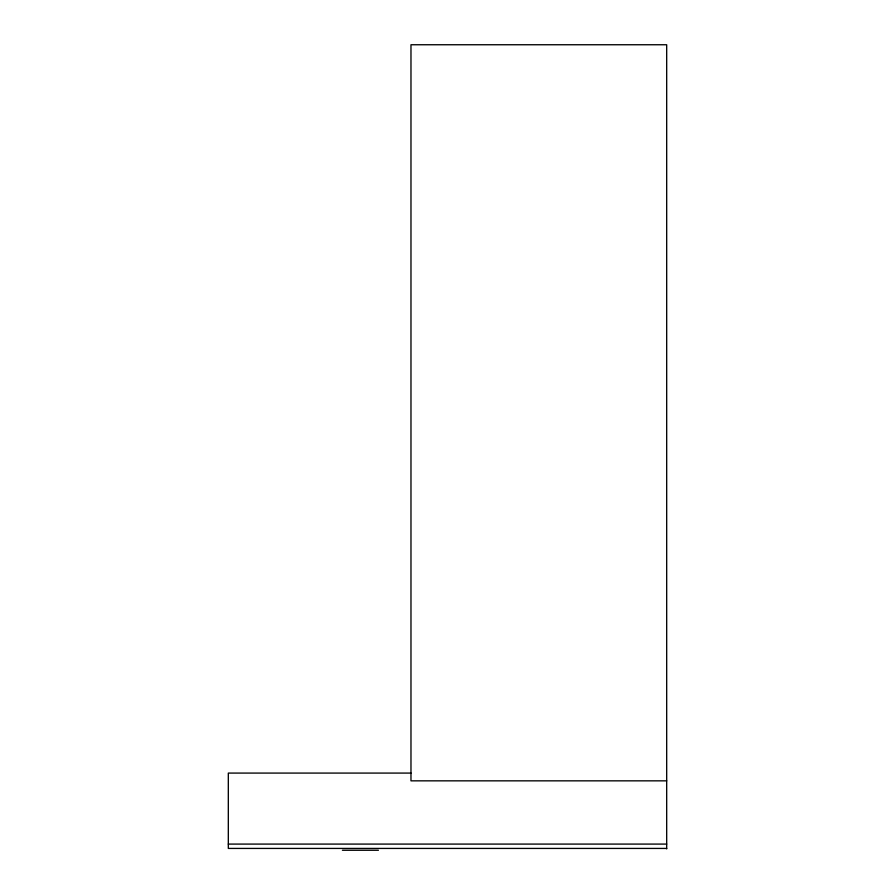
<?xml version="1.0" encoding="UTF-8"?>
<svg xmlns="http://www.w3.org/2000/svg" width="895" height="895" viewBox="0 0 895 895"><rect width="100%" height="100%" fill="white"/><g stroke="black" fill="none" stroke-linecap="round" stroke-linejoin="round"><path stroke-width="1.34" d="M410.973 773.079L228.315 773.079L228.315 848.426L666.685 848.426M666.685 780.843L410.973 780.843L410.973 44.75L666.685 44.75L666.685 848.885M228.315 844.086L666.685 844.086M342.405 850.25L378.417 850.25"/></g></svg>
